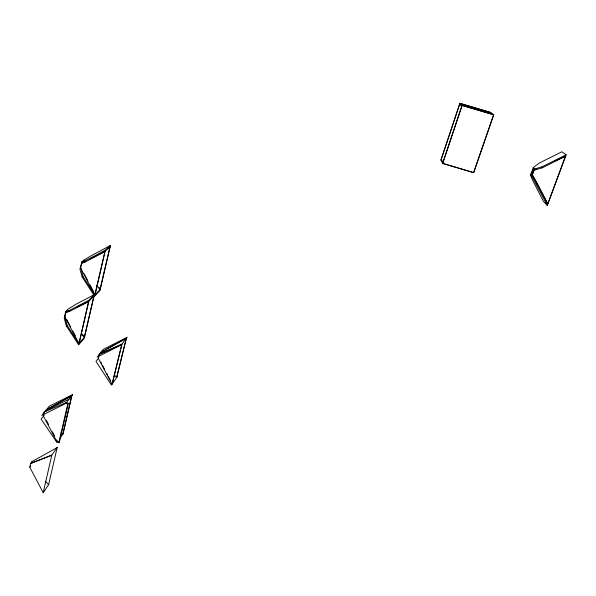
<?xml version="1.0" encoding="UTF-8"?>
<svg xmlns="http://www.w3.org/2000/svg" width="596" height="596" viewBox="0 0 596 596"><rect width="100%" height="100%" fill="white"/><g stroke="black" fill="none" stroke-linecap="round" stroke-linejoin="round"><path stroke-width="0.89" d="M110.171 246.759L104.881 251.527L85.355 261.89L81.406 263.32L81.428 262.247L83.79 260.206L91.471 255.557L110.476 245.455L99.957 290.632L94.541 296.219L82.121 276.872L79.916 269.146L81.697 263.067L80.922 266.516M29.8 467.212L30.634 463.464L32.042 461.587L57.171 447.566L48.611 484.697L43.195 492.683L29.8 467.212L30.739 465.953M31.707 463.077L32.042 461.587M65.694 311.514L68.927 310.658L88.849 300.287L94.377 294.625L84.274 338.312L78.627 344.764L66.35 325.982L64.249 318.175L65.694 311.514L68.145 309.108L75.767 304.325L93.565 295.05M65.813 313.034L64.77 316.677L67.162 325.535L78.918 343.519L84.558 337.09L82.248 334.207M44.201 411.992L66.499 402.486L68.384 403.373L59.369 442.396L58.818 442.686L56.963 441.785L43.329 415.881L44.201 411.992L44.767 411.732M46.101 411.21L46.451 409.661L71.96 395.446L63.072 433.851M43.195 492.683L51.83 455.024L30.634 463.464L51.606 455.337L57.38 447.276M78.627 344.786L88.849 300.287M79.208 343.192L88.841 301.278M58.818 442.686L67.825 403.634L68.384 403.373M93.81 296.167L84.274 337.41L81.391 333.805M94.533 296.242L105.187 250.201L110.476 245.455M95.114 294.647L105.149 251.281M532.891 169.108L533.271 167.55L539.313 163.043L561.901 151.779L566.2 154.796L547.255 205.411L543.433 201.366L532.295 179.619L530.485 175.075L532.891 169.108L534.061 170.18L542.36 167.819L565.433 156.1M547.27 205.389L531.945 176.49L534.061 170.18L534.754 168.906L541.913 166.858L566.2 154.796M112.257 383.891L122.009 344.048L99.562 354.039M116.823 377.275L126.464 338.066L100.955 352.273M459.859 103.317L440.913 160.026L442.694 163.468L473.731 172.661L493.749 114.819L490.732 112.473L459.859 103.317L462.131 105.447L493.749 114.819M440.988 160.16L459.948 103.399L490.851 112.562M442.694 163.468L462.131 105.447M473.626 172.512L493.622 114.723L462.034 105.358L442.619 163.319L473.731 172.661M83.269 261.704L83.79 260.206M531.349 173.995L533.077 169.271M532.139 174.755L533.874 170.009M565.105 156.964L547.798 203.974L537.458 183.754L532.325 174.926L531.17 173.823M117.166 376.776L111.43 385.09L95.978 361.385L98.616 358.01M60.174 437.844L63.481 433.277M44.007 415.487L41.102 419.085L56.873 442.381M66 312.2L65.702 312.498L69.449 311.507L88.558 301.569L94.086 295.884M80.728 267.38L82.948 276.395L94.838 294.931L100.247 289.365L99.271 287.831M64.249 318.175L65.478 316.945M82.121 276.872L82.948 276.395M66.35 325.982L67.162 325.535M100.694 352.601L126.233 338.379L116.585 377.618L114.268 374.713M46.138 410.041L71.676 395.811L62.781 434.246L60.971 432.145M108.323 247.876L109.91 246.997L99.979 289.641L96.612 285.253M81.428 262.247L84.826 261.018L105.187 250.201M536.467 184.283L537.458 183.754M56.963 441.785L57.521 441.494L56.672 439.878M81.406 263.32L85.451 261.286M89.504 259.253L104.881 251.527M45.452 410.882L69.114 399.119M65.702 312.498L68.145 311.328M77.13 307.037L88.558 301.569M43.329 415.881L43.903 415.621M66.499 402.486L65.947 402.747L67.825 403.634M534.061 170.18L536.556 169.078M554.846 161.017L565.656 156.256M58.14 441.8L59.369 442.396M533.271 167.55L534.754 168.906M460.917 103.689L463.017 105.648M459.62 104.389L461.691 106.364M530.485 175.075L531.945 176.49M45.505 481.233L48.611 484.697M99.13 287.905L100.247 289.365M68.927 310.658L69.449 311.507M84.826 261.018L85.355 261.89M532.325 174.926L547.798 203.974M84.118 273.795L87.925 281.014M90.041 285.022L93.848 292.241M80.438 267.641L94.838 294.931M100.746 362.055L101.596 363.672M102.452 365.288L104.583 369.334M106.714 373.379L107.571 374.996M108.42 376.612L110.551 380.658M66.789 319.627L70.641 326.936M72.779 331.004L75.349 335.876M64.77 316.677L78.918 343.519M46.451 420.471L48.581 424.516M52.411 431.795L54.541 435.832M441.301 159.214L442.94 162.35M541.913 166.858L542.36 167.819M99.301 354.374L98.355 358.345L112.011 384.249L121.77 344.376L99.301 354.374M127 337.343L121.42 344.838L97.163 357.086L103.257 349.353L127 337.343M72.623 394.589L65.687 403.529L41.787 415.405L49.222 406.248L72.623 394.589"/></g></svg>
